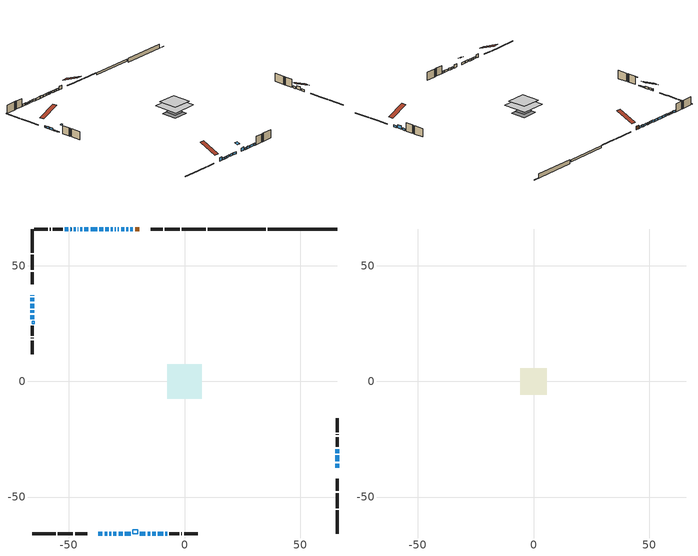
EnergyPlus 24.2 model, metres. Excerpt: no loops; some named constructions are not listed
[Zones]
conditioned space
 floor outside (Floor1 construction): -1.59,-1.59 -1.59,1.59 1.59,1.59 1.59,-1.59 z1.07
 floor adiabatic (Floor3 construction): -3.24,-3.24 -3.24,3.24 3.24,3.24 3.24,-3.24 z1.07
 floor adiabatic (AdiabaticFloorConstruction): -7.43,-7.43 -7.43,7.43 7.43,7.43 7.43,-7.43 z3.51
 floor foundation (Slab1 construction): -4.64,-4.64 -4.64,4.64 4.64,4.64 4.64,-4.64 z-1.37
 floor foundation (Slab2 construction): -3.24,-3.24 -3.24,3.24 3.24,3.24 3.24,-3.24 z-0.3
 wall outside (RimJoist1 construction): 9.14,66.01 -1.09,66.01 / -66.01,-66.01 -55.78,-66.01 / -66.01,66.01 -66.01,55.78 / 66.01,-66.01 66.01,-55.78 z1.07:1.37
 wall outside (RimJoist2 construction): -2.02,66.01 -8.55,66.01 / -54.85,-66.01 -48.32,-66.01 / -66.01,54.85 -66.01,48.32 / 66.01,-54.85 66.01,-48.32 z1.07:1.37
 wall outside (RimJoist3 construction): -9.48,66.01 -14.71,66.01 / -47.39,-66.01 -42.16,-66.01 / -66.01,47.39 -66.01,42.16 / 66.01,-47.39 66.01,-42.16 z1.07:1.37
 wall outside (AdiabaticWallConstruction 1): -19.54,66.01 -21.37,66.01 z1.07:3.1
 wall outside (AdiabaticWallConstruction): 66.01,-37.34 66.01,-35.56 / -66.01,37.34 -66.01,37.08 / -66.01,36.15 -66.01,34.68 / 66.01,-31.03 66.01,-29.26 / -34.63,-66.01 -33.46,-66.01 / -11.56,-66.01 -9.17,-66.01 z1.07:2.24; -66.01,33.75 -66.01,31.72 / -22.29,66.01 -23.45,66.01 / -24.38,66.01 -25.23,66.01 / -26.16,66.01 -27.49,66.01 / -28.41,66.01 -28.81,66.01 / -29.74,66.01 -30.11,66.01 / -31.03,66.01 -31.94,66.01 / -32.87,66.01 -34.23,66.01 / -35.16,66.01 -36.86,66.01 / -37.79,66.01 -40.68,66.01 / -41.6,66.01 -43.31,66.01 / -32.53,-66.01 -31.76,-66.01 / -30.83,-66.01 -29.46,-66.01 / -28.54,-66.01 -26.7,-66.01 / -25.77,-66.01 -23.26,-66.01 / -44.23,66.01 -45.08,66.01 / -46.01,66.01 -46.25,66.01 / -47.18,66.01 -47.99,66.01 / -48.91,66.01 -49.41,66.01 / -15.99,-66.01 -14.87,-66.01 / -50.34,66.01 -51.81,66.01 / -13.94,-66.01 -12.48,-66.01 / -8.24,-66.01 -7.56,-66.01 z1.07:2.29; -66.01,30.79 -66.01,29.67 / -66.01,28.74 -66.01,26.96 z1.07:1.48; 66.01,-34.63 66.01,-31.96 / -37.34,-66.01 -35.56,-66.01 z1.07:3.05; -19.36,-66.01 -16.92,-66.01 z1.07:3
 wall outside (Wall1 construction): -52.74,66.01 -57.03,66.01 / -6.63,-66.01 -2.33,-66.01 / -66.01,24.15 -66.01,19.86 / 66.01,-28.33 66.01,-24.03 z1.07:5.95
 wall outside (Wall2 construction): -57.96,66.01 -58.23,66.01 / -1.41,-66.01 -1.14,-66.01 / -66.01,18.93 -66.01,18.66 / 66.01,-23.1 66.01,-22.84 z1.07:5.95
 wall outside (Wall3 construction): -59.15,66.01 -65.08,66.01 / -0.21,-66.01 5.72,-66.01 / -66.01,17.73 -66.01,11.8 / 66.01,-21.91 66.01,-15.98 z1.07:5.95
 wall foundation (FoundationWall1 construction): 36.14,66.01,-1.37 36.14,66.01,1.07 62.3,66.01,1.07 62.3,66.01,-1.27 66.01,66.01,-1.27 66.01,66.01,-1.37
 wall foundation (FoundationWall2 construction): 35.21,66.01 10.07,66.01 z-0.3:0.9
 window (WindowConstruction): 66.01,-37.34 66.01,-35.56 z1.07:2.24
 window (WindowConstruction 8): -66.01,37.34 -66.01,37.08 z1.07:2.24
 window (WindowConstruction 9): -66.01,36.15 -66.01,34.68 z1.07:2.24
 window (WindowConstruction 10): -66.01,33.75 -66.01,31.72 z1.07:2.29
 window (WindowConstruction 11): -66.01,30.79 -66.01,29.67 z1.07:1.48
 window (WindowConstruction 27): -22.3,66.01 -23.45,66.01 z1.07:2.29
 window (WindowConstruction 28): -24.38,66.01 -25.23,66.01 z1.07:2.29
 window (WindowConstruction 12): 66.01,-34.63 66.01,-31.96 z1.07:3.05
 window (WindowConstruction 13): 66.01,-31.03 66.01,-29.26 z1.07:2.24
 window (WindowConstruction 1): -26.16,66.01 -27.48,66.01 z1.07:2.29
 window (WindowConstruction 14): -28.41,66.01 -28.81,66.01 z1.07:2.29
 window (WindowConstruction 15): -29.74,66.01 -30.1,66.01 z1.07:2.29
 window (WindowConstruction 16): -31.03,66.01 -31.94,66.01 z1.07:2.29
 window (WindowConstruction 17): -32.87,66.01 -34.23,66.01 z1.07:2.29
 window (WindowConstruction 18): -35.16,66.01 -36.86,66.01 z1.07:2.29
 window (WindowConstruction 19): -37.79,66.01 -40.67,66.01 z1.07:2.29
 window (WindowConstruction 20): -37.34,-66.01 -35.56,-66.01 z1.07:3.05
 window (WindowConstruction 21): -34.63,-66.01 -33.46,-66.01 z1.07:2.24
 window (WindowConstruction 2): -41.6,66.01 -43.31,66.01 z1.07:2.29
 window (WindowConstruction 22): -32.53,-66.01 -31.76,-66.01 z1.07:2.29
 window (WindowConstruction 23): -30.83,-66.01 -29.47,-66.01 z1.07:2.29
 window (WindowConstruction 24): -28.54,-66.01 -26.7,-66.01 z1.07:2.29
 window (WindowConstruction 25): -25.77,-66.01 -23.27,-66.01 z1.07:2.29
 window (WindowConstruction 26): -66.01,28.74 -66.01,26.97 z1.07:1.48
 window (WindowConstruction 29): -44.23,66.01 -45.08,66.01 z1.07:2.29
 window (WindowConstruction 3): -46.01,66.01 -46.25,66.01 z1.07:2.29
 window (WindowConstruction 30): -47.18,66.01 -47.99,66.01 z1.07:2.29
 window (WindowConstruction 31): -48.92,66.01 -49.41,66.01 z1.07:2.29
 window (WindowConstruction 32): -19.36,-66.01 -16.92,-66.01 z1.07:3
 window (WindowConstruction 33): -15.99,-66.01 -14.87,-66.01 z1.07:2.29
 window (WindowConstruction 4): -50.34,66.01 -51.81,66.01 z1.07:2.29
 window (WindowConstruction 5): -13.94,-66.01 -12.48,-66.01 z1.07:2.29
 window (WindowConstruction 6): -11.56,-66.01 -9.17,-66.01 z1.07:2.24
 window (WindowConstruction 7): -8.24,-66.01 -7.56,-66.01 z1.07:2.29
 door (Door): -19.54,66.01 -21.37,66.01 z1.07:3.1
 ceiling adiabatic (AdiabaticFloorConstruction): 7.43,-7.43 7.43,7.43 -7.43,7.43 -7.43,-7.43 z3.51
 roof outside (AdiabaticRoofConstruction): -66.01,25.08,5.95 -65.13,25.08,6.31 -65.13,26.04,6.31 -66.01,26.04,5.95; -20.28,-66.01,5.95 -20.28,-64.12,6.74 -22.34,-64.12,6.74 -22.34,-66.01,5.95
 skylight (SkylightConstruction): -66.01,25.08,5.95 -65.13,25.08,6.31 -65.13,26.04,6.31 -66.01,26.04,5.95
 skylight (SkylightConstruction 1): -20.28,-66.01,5.95 -20.28,-64.12,6.74 -22.34,-64.12,6.74 -22.34,-66.01,5.95
attic - vented
 floor to conditioned space (Floor2 construction Reversed): -5.69,-5.69 -5.69,5.69 5.69,5.69 5.69,-5.69 z5.95
 roof outside (Roof1 construction): -18.61,66.01,5.95 -18.61,55.05,10.51 -15.64,55.05,10.51 -15.64,66.01,5.95; -38.26,-66.01,5.95 -38.26,-55.05,10.51 -41.23,-55.05,10.51 -41.23,-66.01,5.95; -66.01,38.26,5.95 -55.05,38.26,10.51 -55.05,41.23,10.51 -66.01,41.23,5.95; 66.01,-38.26,5.95 55.05,-38.26,10.51 55.05,-41.23,10.51 66.01,-41.23,5.95
[Schedule:Day:Interval]
clothes dryer exhaust 0 schedule day: No, 01:00, 0.123457, 02:00, 0.0740741, 03:00, 0.0493827, 04:00, 0.0246914, 05:00, 0.0493827, 06:00, 0.0740741, 07:00, 0.197531, 08:00, 0.395062, 09:00, 0.592593, 10:00, 0.839506, 11:00, 0.962963, 12:00, 1, 13:00, 0.91358, 14:00, 0.82716, 15:00, 0.716049, 16:00, 0.753086, 17:00, 0.679012, 18:00, 0.666667, 20:00, 0.62963, 21:00, 0.641975, 22:00, 0.666667, 23:00, 0.54321, 24:00, 0.296296
clothes dryer exhaust 0 schedule default day; cooling season schedule day; cooling season schedule day 2; cooling season schedule default day; exterior lighting schedule default day; natural vent schedule default day: No, 24:00, 0
cooling season schedule day 1: No, 24:00, 1
exterior lighting schedule day: No, 01:00, 0.566667, 03:00, 0.524167, 05:00, 0.495833, 06:00, 0.5525, 07:00, 0.623333, 08:00, 0.580833, 09:00, 0.439167, 10:00, 0.354167, 12:00, 0.34, 13:00, 0.354167, 14:00, 0.396667, 15:00, 0.425, 16:00, 0.495833, 17:00, 0.623333, 18:00, 0.793333, 19:00, 0.906667, 20:00, 0.963333, 21:00, 0.991667, 22:00, 0.920833, 23:00, 0.793333, 24:00, 0.665833
exterior lighting schedule day 1: No, 01:00, 0.528571, 03:00, 0.488929, 05:00, 0.4625, 06:00, 0.515357, 07:00, 0.581429, 08:00, 0.541786, 09:00, 0.409643, 10:00, 0.330357, 12:00, 0.317143, 13:00, 0.330357, 14:00, 0.37, 15:00, 0.396429, 16:00, 0.4625, 17:00, 0.581429, 18:00, 0.74, 19:00, 0.845714, 20:00, 0.898571, 21:00, 0.925, 22:00, 0.858929, 23:00, 0.74, 24:00, 0.621071
exterior lighting schedule day 10: No, 01:00, 0.552381, 03:00, 0.510952, 05:00, 0.483333, 06:00, 0.538571, 07:00, 0.607619, 08:00, 0.56619, 09:00, 0.428095, 10:00, 0.345238, 12:00, 0.331429, 13:00, 0.345238, 14:00, 0.386667, 15:00, 0.414286, 16:00, 0.483333, 17:00, 0.607619, 18:00, 0.773333, 19:00, 0.88381, 20:00, 0.939048, 21:00, 0.966667, 22:00, 0.897619, 23:00, 0.773333, 24:00, 0.649048
exterior lighting schedule day 11: No, 01:00, 0.571429, 03:00, 0.528571, 05:00, 0.5, 06:00, 0.557143, 07:00, 0.628571, 08:00, 0.585714, 09:00, 0.442857, 10:00, 0.357143, 12:00, 0.342857, 13:00, 0.357143, 14:00, 0.4, 15:00, 0.428571, 16:00, 0.5, 17:00, 0.628571, 18:00, 0.8, 19:00, 0.914286, 20:00, 0.971429, 21:00, 1, 22:00, 0.928571, 23:00, 0.8, 24:00, 0.671429
exterior lighting schedule day 2: No, 01:00, 0.485714, 03:00, 0.449286, 05:00, 0.425, 06:00, 0.473571, 07:00, 0.534286, 08:00, 0.497857, 09:00, 0.376429, 10:00, 0.303571, 12:00, 0.291429, 13:00, 0.303571, 14:00, 0.34, 15:00, 0.364286, 16:00, 0.425, 17:00, 0.534286, 18:00, 0.68, 19:00, 0.777143, 20:00, 0.825714, 21:00, 0.85, 22:00, 0.789286, 23:00, 0.68, 24:00, 0.570714
exterior lighting schedule day 3: No, 01:00, 0.442857, 03:00, 0.409643, 05:00, 0.3875, 06:00, 0.431786, 07:00, 0.487143, 08:00, 0.453929, 09:00, 0.343214, 10:00, 0.276786, 12:00, 0.265714, 13:00, 0.276786, 14:00, 0.31, 15:00, 0.332143, 16:00, 0.3875, 17:00, 0.487143, 18:00, 0.62, 19:00, 0.708571, 20:00, 0.752857, 21:00, 0.775, 22:00, 0.719643, 23:00, 0.62, 24:00, 0.520357
exterior lighting schedule day 4: No, 01:00, 0.4, 03:00, 0.37, 05:00, 0.35, 06:00, 0.39, 07:00, 0.44, 08:00, 0.41, 09:00, 0.31, 10:00, 0.25, 12:00, 0.24, 13:00, 0.25, 14:00, 0.28, 15:00, 0.3, 16:00, 0.35, 17:00, 0.44, 18:00, 0.56, 19:00, 0.64, 20:00, 0.68, 21:00, 0.7, 22:00, 0.65, 23:00, 0.56, 24:00, 0.47
exterior lighting schedule day 5: No, 01:00, 0.380952, 03:00, 0.352381, 05:00, 0.333333, 06:00, 0.371429, 07:00, 0.419048, 08:00, 0.390476, 09:00, 0.295238, 10:00, 0.238095, 12:00, 0.228571, 13:00, 0.238095, 14:00, 0.266667, 15:00, 0.285714, 16:00, 0.333333, 17:00, 0.419048, 18:00, 0.533333, 19:00, 0.609524, 20:00, 0.647619, 21:00, 0.666667, 22:00, 0.619048, 23:00, 0.533333, 24:00, 0.447619
exterior lighting schedule day 6: No, 01:00, 0.390476, 03:00, 0.36119, 05:00, 0.341667, 06:00, 0.380714, 07:00, 0.429524, 08:00, 0.400238, 09:00, 0.302619, 10:00, 0.244048, 12:00, 0.234286, 13:00, 0.244048, 14:00, 0.273333, 15:00, 0.292857, 16:00, 0.341667, 17:00, 0.429524, 18:00, 0.546667, 19:00, 0.624762, 20:00, 0.66381, 21:00, 0.683333, 22:00, 0.634524, 23:00, 0.546667, 24:00, 0.45881
exterior lighting schedule day 7: No, 01:00, 0.419048, 03:00, 0.387619, 05:00, 0.366667, 06:00, 0.408571, 07:00, 0.460952, 08:00, 0.429524, 09:00, 0.324762, 10:00, 0.261905, 12:00, 0.251429, 13:00, 0.261905, 14:00, 0.293333, 15:00, 0.314286, 16:00, 0.366667, 17:00, 0.460952, 18:00, 0.586667, 19:00, 0.670476, 20:00, 0.712381, 21:00, 0.733333, 22:00, 0.680952, 23:00, 0.586667, 24:00, 0.492381
exterior lighting schedule day 8: No, 01:00, 0.466667, 03:00, 0.431667, 05:00, 0.408333, 06:00, 0.455, 07:00, 0.513333, 08:00, 0.478333, 09:00, 0.361667, 10:00, 0.291667, 12:00, 0.28, 13:00, 0.291667, 14:00, 0.326667, 15:00, 0.35, 16:00, 0.408333, 17:00, 0.513333, 18:00, 0.653333, 19:00, 0.746667, 20:00, 0.793333, 21:00, 0.816667, 22:00, 0.758333, 23:00, 0.653333, 24:00, 0.548333
exterior lighting schedule day 9: No, 01:00, 0.509524, 03:00, 0.47131, 05:00, 0.445833, 06:00, 0.496786, 07:00, 0.560476, 08:00, 0.522262, 09:00, 0.394881, 10:00, 0.318452, 12:00, 0.305714, 13:00, 0.318452, 14:00, 0.356667, 15:00, 0.382143, 16:00, 0.445833, 17:00, 0.560476, 18:00, 0.713333, 19:00, 0.815238, 20:00, 0.86619, 21:00, 0.891667, 22:00, 0.827976, 23:00, 0.713333, 24:00, 0.59869
[Schedule:Week:Daily]
clothes dryer exhaust 0 schedule Week Rule - Jan1-Dec31: clothes dryer exhaust 0 schedule day, clothes dryer exhaust 0 schedule day, clothes dryer exhaust 0 schedule day, clothes dryer exhaust 0 schedule day, clothes dryer exhaust 0 schedule day, clothes dryer exhaust 0 schedule day, clothes dryer exhaust 0 schedule day, clothes dryer exhaust 0 schedule default day, clothes dryer exhaust 0 schedule default day, clothes dryer exhaust 0 schedule default day, clothes dryer exhaust 0 schedule default day, clothes dryer exhaust 0 schedule default day
cooling season schedule Week Rule - Jan1-May26: cooling season schedule day, cooling season schedule day, cooling season schedule day, cooling season schedule day, cooling season schedule day, cooling season schedule day, cooling season schedule day, cooling season schedule default day, cooling season schedule default day, cooling season schedule default day, cooling season schedule default day, cooling season schedule default day
cooling season schedule Week Rule - May27-Jun2: cooling season schedule day, cooling season schedule day, cooling season schedule day, cooling season schedule day, cooling season schedule day, cooling season schedule day 1, cooling season schedule day 1, cooling season schedule default day, cooling season schedule default day, cooling season schedule default day, cooling season schedule default day, cooling season schedule default day
cooling season schedule Week Rule - Jun3-Aug25: cooling season schedule day 1, cooling season schedule day 1, cooling season schedule day 1, cooling season schedule day 1, cooling season schedule day 1, cooling season schedule day 1, cooling season schedule day 1, cooling season schedule default day, cooling season schedule default day, cooling season schedule default day, cooling season schedule default day, cooling season schedule default day
cooling season schedule Week Rule - Aug26-Sep1: cooling season schedule day 1, cooling season schedule day 1, cooling season schedule day 1, cooling season schedule day 1, cooling season schedule day 1, cooling season schedule day 1, cooling season schedule day 2, cooling season schedule default day, cooling season schedule default day, cooling season schedule default day, cooling season schedule default day, cooling season schedule default day
cooling season schedule Week Rule - Sep2-Dec31: cooling season schedule day 2, cooling season schedule day 2, cooling season schedule day 2, cooling season schedule day 2, cooling season schedule day 2, cooling season schedule day 2, cooling season schedule day 2, cooling season schedule default day, cooling season schedule default day, cooling season schedule default day, cooling season schedule default day, cooling season schedule default day
exterior lighting schedule Week Rule - Jan28-Feb3: exterior lighting schedule day, exterior lighting schedule day, exterior lighting schedule day, exterior lighting schedule day, exterior lighting schedule day 1, exterior lighting schedule day 1, exterior lighting schedule day 1, exterior lighting schedule default day, exterior lighting schedule default day, exterior lighting schedule default day, exterior lighting schedule default day, exterior lighting schedule default day
exterior lighting schedule Week Rule - Feb4-Feb24: exterior lighting schedule day 1, exterior lighting schedule day 1, exterior lighting schedule day 1, exterior lighting schedule day 1, exterior lighting schedule day 1, exterior lighting schedule day 1, exterior lighting schedule day 1, exterior lighting schedule default day, exterior lighting schedule default day, exterior lighting schedule default day, exterior lighting schedule default day, exterior lighting schedule default day
exterior lighting schedule Week Rule - Feb25-Mar3: exterior lighting schedule day 1, exterior lighting schedule day 1, exterior lighting schedule day 1, exterior lighting schedule day 1, exterior lighting schedule day 2, exterior lighting schedule day 2, exterior lighting schedule day 2, exterior lighting schedule default day, exterior lighting schedule default day, exterior lighting schedule default day, exterior lighting schedule default day, exterior lighting schedule default day
exterior lighting schedule Week Rule - Mar4-Mar31: exterior lighting schedule day 2, exterior lighting schedule day 2, exterior lighting schedule day 2, exterior lighting schedule day 2, exterior lighting schedule day 2, exterior lighting schedule day 2, exterior lighting schedule day 2, exterior lighting schedule default day, exterior lighting schedule default day, exterior lighting schedule default day, exterior lighting schedule default day, exterior lighting schedule default day
exterior lighting schedule Week Rule - Apr1-Apr28: exterior lighting schedule day 3, exterior lighting schedule day 3, exterior lighting schedule day 3, exterior lighting schedule day 3, exterior lighting schedule day 3, exterior lighting schedule day 3, exterior lighting schedule day 3, exterior lighting schedule default day, exterior lighting schedule default day, exterior lighting schedule default day, exterior lighting schedule default day, exterior lighting schedule default day
exterior lighting schedule Week Rule - Apr29-May5: exterior lighting schedule day 3, exterior lighting schedule day 3, exterior lighting schedule day 4, exterior lighting schedule day 4, exterior lighting schedule day 4, exterior lighting schedule day 4, exterior lighting schedule day 4, exterior lighting schedule default day, exterior lighting schedule default day, exterior lighting schedule default day, exterior lighting schedule default day, exterior lighting schedule default day
exterior lighting schedule Week Rule - May6-May26: exterior lighting schedule day 4, exterior lighting schedule day 4, exterior lighting schedule day 4, exterior lighting schedule day 4, exterior lighting schedule day 4, exterior lighting schedule day 4, exterior lighting schedule day 4, exterior lighting schedule default day, exterior lighting schedule default day, exterior lighting schedule default day, exterior lighting schedule default day, exterior lighting schedule default day
exterior lighting schedule Week Rule - May27-Jun2: exterior lighting schedule day 4, exterior lighting schedule day 4, exterior lighting schedule day 4, exterior lighting schedule day 4, exterior lighting schedule day 4, exterior lighting schedule day 5, exterior lighting schedule day 5, exterior lighting schedule default day, exterior lighting schedule default day, exterior lighting schedule default day, exterior lighting schedule default day, exterior lighting schedule default day
exterior lighting schedule Week Rule - Jun3-Jun30: exterior lighting schedule day 5, exterior lighting schedule day 5, exterior lighting schedule day 5, exterior lighting schedule day 5, exterior lighting schedule day 5, exterior lighting schedule day 5, exterior lighting schedule day 5, exterior lighting schedule default day, exterior lighting schedule default day, exterior lighting schedule default day, exterior lighting schedule default day, exterior lighting schedule default day
exterior lighting schedule Week Rule - Jul1-Jul28: exterior lighting schedule day 6, exterior lighting schedule day 6, exterior lighting schedule day 6, exterior lighting schedule day 6, exterior lighting schedule day 6, exterior lighting schedule day 6, exterior lighting schedule day 6, exterior lighting schedule default day, exterior lighting schedule default day, exterior lighting schedule default day, exterior lighting schedule default day, exterior lighting schedule default day
exterior lighting schedule Week Rule - Jul29-Aug4: exterior lighting schedule day 6, exterior lighting schedule day 6, exterior lighting schedule day 6, exterior lighting schedule day 7, exterior lighting schedule day 7, exterior lighting schedule day 7, exterior lighting schedule day 7, exterior lighting schedule default day, exterior lighting schedule default day, exterior lighting schedule default day, exterior lighting schedule default day, exterior lighting schedule default day
exterior lighting schedule Week Rule - Aug5-Aug25: exterior lighting schedule day 7, exterior lighting schedule day 7, exterior lighting schedule day 7, exterior lighting schedule day 7, exterior lighting schedule day 7, exterior lighting schedule day 7, exterior lighting schedule day 7, exterior lighting schedule default day, exterior lighting schedule default day, exterior lighting schedule default day, exterior lighting schedule default day, exterior lighting schedule default day
exterior lighting schedule Week Rule - Aug26-Sep1: exterior lighting schedule day 7, exterior lighting schedule day 7, exterior lighting schedule day 7, exterior lighting schedule day 7, exterior lighting schedule day 7, exterior lighting schedule day 7, exterior lighting schedule day 8, exterior lighting schedule default day, exterior lighting schedule default day, exterior lighting schedule default day, exterior lighting schedule default day, exterior lighting schedule default day
exterior lighting schedule Week Rule - Sep2-Sep29: exterior lighting schedule day 8, exterior lighting schedule day 8, exterior lighting schedule day 8, exterior lighting schedule day 8, exterior lighting schedule day 8, exterior lighting schedule day 8, exterior lighting schedule day 8, exterior lighting schedule default day, exterior lighting schedule default day, exterior lighting schedule default day, exterior lighting schedule default day, exterior lighting schedule default day
exterior lighting schedule Week Rule - Sep30-Oct6: exterior lighting schedule day 8, exterior lighting schedule day 9, exterior lighting schedule day 9, exterior lighting schedule day 9, exterior lighting schedule day 9, exterior lighting schedule day 9, exterior lighting schedule day 9, exterior lighting schedule default day, exterior lighting schedule default day, exterior lighting schedule default day, exterior lighting schedule default day, exterior lighting schedule default day
exterior lighting schedule Week Rule - Oct7-Oct27: exterior lighting schedule day 9, exterior lighting schedule day 9, exterior lighting schedule day 9, exterior lighting schedule day 9, exterior lighting schedule day 9, exterior lighting schedule day 9, exterior lighting schedule day 9, exterior lighting schedule default day, exterior lighting schedule default day, exterior lighting schedule default day, exterior lighting schedule default day, exterior lighting schedule default day
exterior lighting schedule Week Rule - Oct28-Nov3: exterior lighting schedule day 9, exterior lighting schedule day 9, exterior lighting schedule day 9, exterior lighting schedule day 9, exterior lighting schedule day 10, exterior lighting schedule day 10, exterior lighting schedule day 10, exterior lighting schedule default day, exterior lighting schedule default day, exterior lighting schedule default day, exterior lighting schedule default day, exterior lighting schedule default day
exterior lighting schedule Week Rule - Nov4-Nov24: exterior lighting schedule day 10, exterior lighting schedule day 10, exterior lighting schedule day 10, exterior lighting schedule day 10, exterior lighting schedule day 10, exterior lighting schedule day 10, exterior lighting schedule day 10, exterior lighting schedule default day, exterior lighting schedule default day, exterior lighting schedule default day, exterior lighting schedule default day, exterior lighting schedule default day
exterior lighting schedule Week Rule - Nov25-Dec1: exterior lighting schedule day 10, exterior lighting schedule day 10, exterior lighting schedule day 10, exterior lighting schedule day 10, exterior lighting schedule day 10, exterior lighting schedule day 10, exterior lighting schedule day 11, exterior lighting schedule default day, exterior lighting schedule default day, exterior lighting schedule default day, exterior lighting schedule default day, exterior lighting schedule default day
exterior lighting schedule Week Rule - Dec2-Dec31: exterior lighting schedule day 11, exterior lighting schedule day 11, exterior lighting schedule day 11, exterior lighting schedule day 11, exterior lighting schedule day 11, exterior lighting schedule day 11, exterior lighting schedule day 11, exterior lighting schedule default day, exterior lighting schedule default day, exterior lighting schedule default day, exterior lighting schedule default day, exterior lighting schedule default day
natural vent schedule Week Rule - Jan1-Dec31: natural vent schedule default day, natural vent schedule default day, natural vent schedule default day, natural vent schedule default day, natural vent schedule default day, natural vent schedule default day, natural vent schedule default day, natural vent schedule default day, natural vent schedule default day, natural vent schedule default day, natural vent schedule default day, natural vent schedule default day
[Schedule:Year]
clothes dryer exhaust 0 schedule: clothes dryer exhaust 0 schedule Week Rule - Jan1-Dec31, 1, 1, 12, 31
cooling season schedule: cooling season schedule Week Rule - Jan1-May26, 1, 1, 5, 26, cooling season schedule Week Rule - May27-Jun2, 5, 27, 6, 2, cooling season schedule Week Rule - Jun3-Aug25, 6, 3, 8, 25, cooling season schedule Week Rule - Aug26-Sep1, 8, 26, 9, 1, cooling season schedule Week Rule - Sep2-Dec31, 9, 2, 12, 31
natural vent schedule: natural vent schedule Week Rule - Jan1-Dec31, 1, 1, 12, 31
